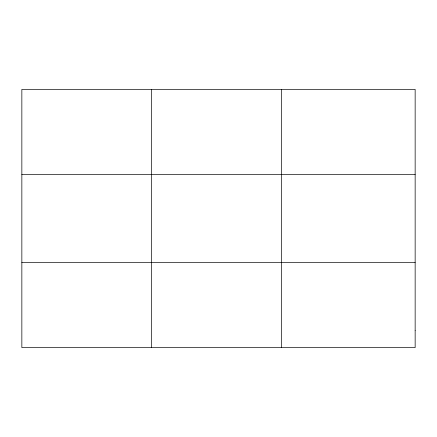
<?xml version="1.0" encoding="UTF-8"?>
<svg xmlns="http://www.w3.org/2000/svg" width="437" height="437" viewBox="0 0 437 437"><rect width="100%" height="100%" fill="white"/><g stroke="black" fill="none" stroke-linecap="round" stroke-linejoin="round"><path stroke-width="0.66" d="M151.639 89.388L151.639 347.612M281.428 89.388L281.428 347.612M21.85 174.603L415.15 174.603M21.85 262.397L415.15 262.397M415.15 330.569L415.15 347.612L21.85 347.612L21.85 89.388L415.15 89.388L415.15 330.569"/></g></svg>
